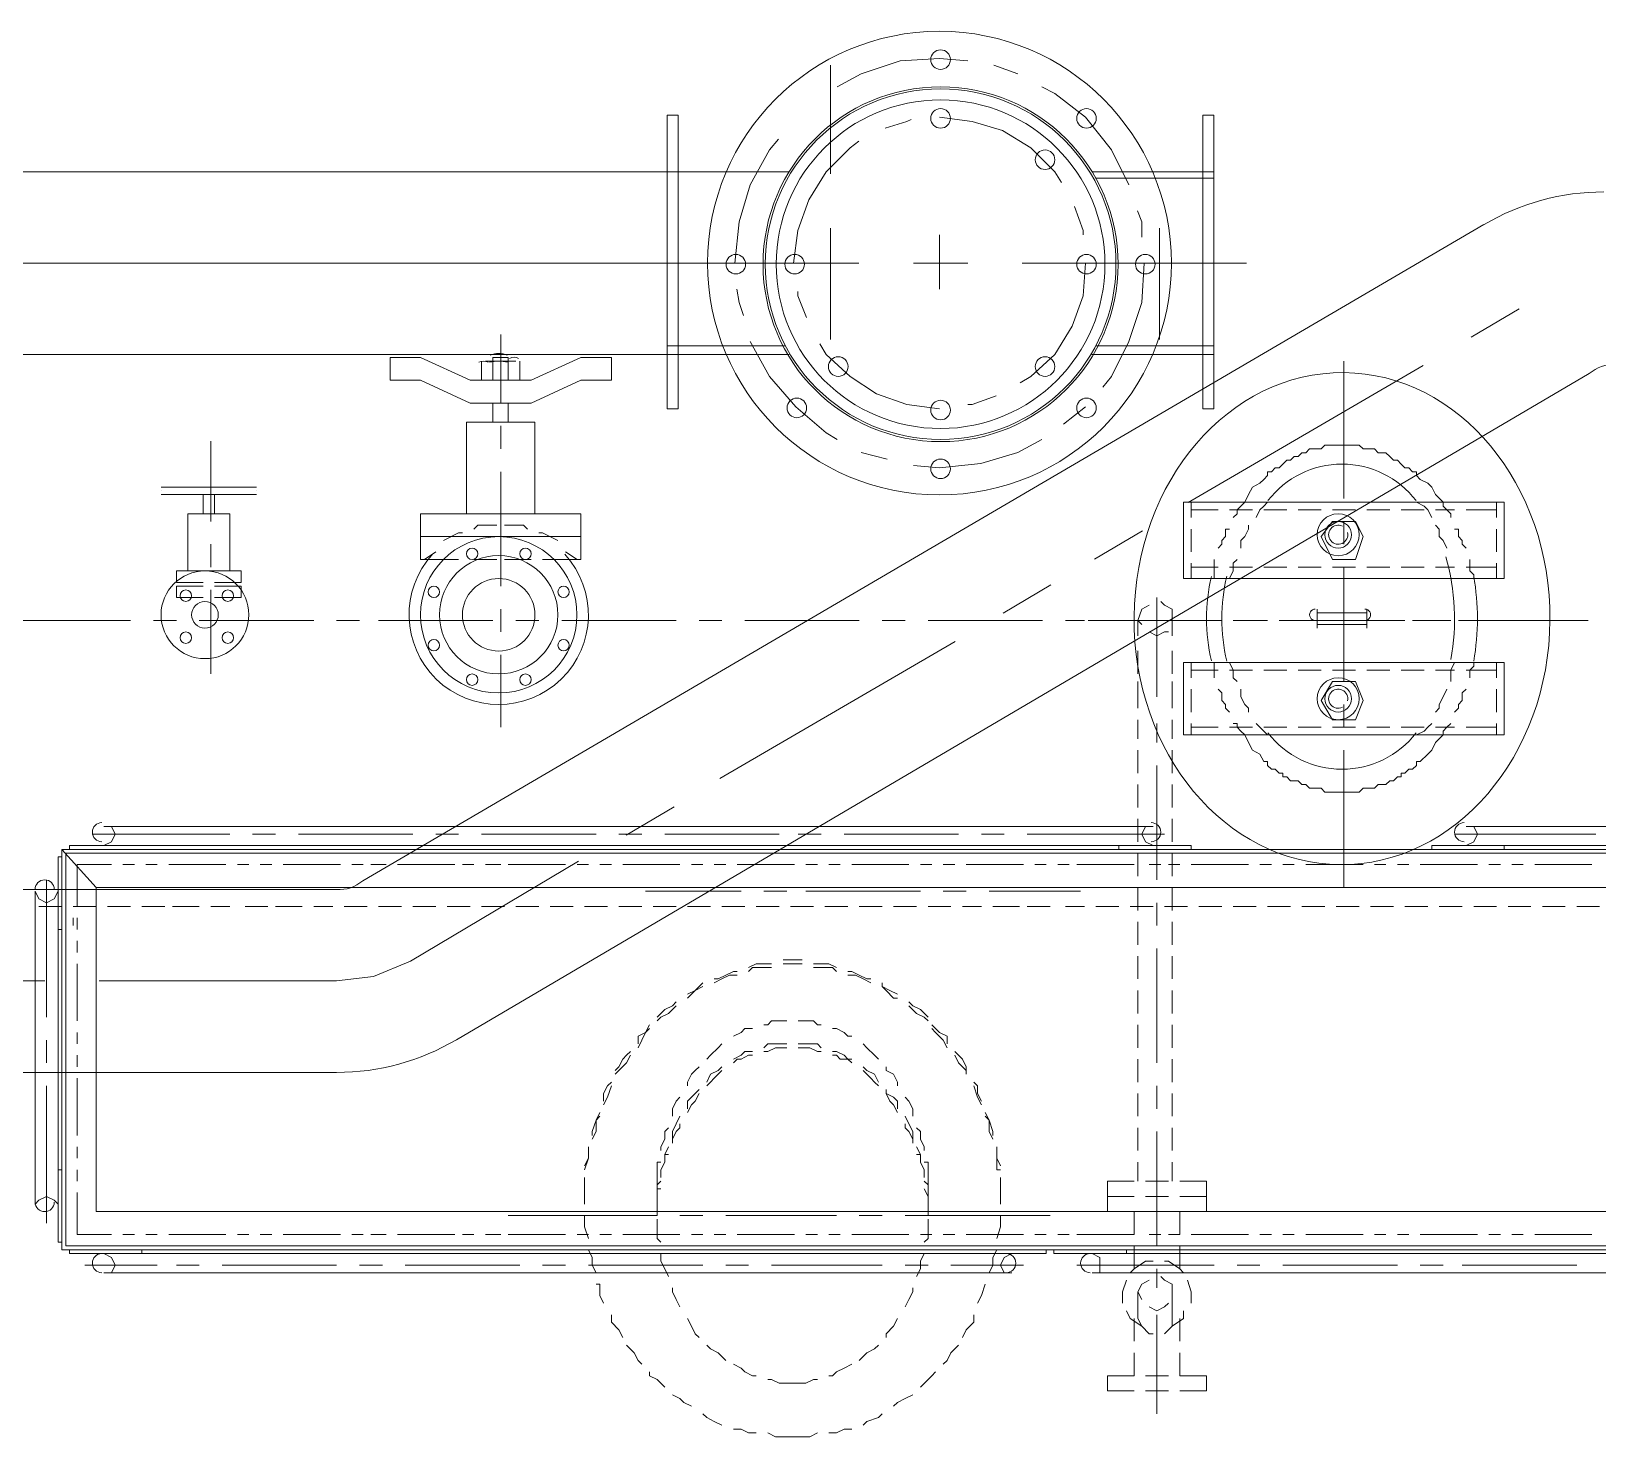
# Model space of a CAD drawing. Header units: metres. Extents: x 45752 to 165956, y -20087 to -17423.
# Drawn here: x 165871.543 to 165873.706, y -17685.983 to -17684.042 of the extents above; entities that cross this region are included whole.
import ezdxf

# ---------------------------------------------------------------- set-up
doc = ezdxf.new("R2010")
doc.units = ezdxf.units.M
doc.header["$MEASUREMENT"] = 0
doc.linetypes.add('CENTER2', pattern=[28.575, 19.05, -3.175, 3.175, -3.175])
for name, color, linetype in [('PDF_Geometry', 7, 'CONTINUOUS'), ('PDF_PDF_Geometry', 7, 'CONTINUOUS'), ('road', 1, 'CONTINUOUS')]:
    doc.layers.add(name, color=color, linetype=linetype)

# ---------------------------------------------------------------- blocks, each defined once
blk = doc.blocks.new('er3434')
at = {"layer": 'PDF_Geometry', "color": 8, "lineweight": 18}
blk.add_lwpolyline([(35.9241, 4.0331), (37.4722, 4.9396, -0.13362), (37.4722, 4.9396)], format="xyb", dxfattribs=at)
at = {"layer": 'PDF_Geometry', "color": 8, "linetype": 'CENTER2', "lineweight": 18, "ltscale": 300}
blk.add_lwpolyline([(32.5367, 4.8864), (36.3445, 4.8864)], dxfattribs=at)
at = {"layer": 'PDF_Geometry', "color": 8, "lineweight": 18}
for points in [[(36.0534, 3.8136), (37.6176, 4.7339)], [(36.4172, 4.1745), (36.742, 4.3639)], [(36.2879, 4.0963), (36.3541, 4.1354)], [(35.5602, 3.8948), (35.888, 3.8948), (35.9391, 3.9008), (35.9902, 3.9219), (36.2218, 4.0602)], [(35.4099, 3.8948), (35.485, 3.8948)]]:
    blk.add_lwpolyline(points, dxfattribs=at)
for centre, radius, start, end in [((37.6367, 4.6623), 0.3224, 89.8367, 120.6735), ((37.65, 4.6968), 0.0492, 85.7034, 131.1665), ((35.8917, 4.0702), 0.0492, 265.7034, 311.1665), ((35.8889, 4.0909), 0.3224, 269.8367, 300.6735)]:
    blk.add_arc(centre, radius, start, end, dxfattribs=at)
at = {"layer": 'PDF_PDF_Geometry', "color": 8, "lineweight": 20}
for points in [[(36.579, 5.1299), (36.6121, 5.148), (36.6663, 5.166), (36.7204, 5.169), (36.7595, 5.166)], [(36.57, 5.16), (36.57, 5.0097)], [(36.7956, 5.16), (36.8286, 5.148)], [(36.8617, 5.1299), (36.8797, 5.1209), (36.9218, 5.0878), (36.9579, 5.0427), (36.982, 4.9946)], [(36.6452, 5.0728), (36.6753, 5.0818), (36.6813, 5.0848)], [(36.7204, 5.0878), (36.7655, 5.0818), (36.8076, 5.0698), (36.8467, 5.0457), (36.8797, 5.0127), (36.8888, 4.9976)], [(36.4377, 4.8864), (36.4437, 4.9435), (36.4588, 4.9946), (36.4858, 5.0427), (36.4979, 5.0578)], [(36.5189, 4.8864), (36.5249, 4.9315), (36.54, 4.9736), (36.564, 5.0127), (36.5971, 5.0457), (36.6091, 5.0548)], [(31.2993, 5.0127), (36.3445, 5.0127), (36.5129, 5.0127)], [(36.9309, 5.0127), (37.0993, 5.0127)], [(36.9369, 5.0036), (37.0993, 5.0036)], [(36.9068, 4.9645), (36.9188, 4.9315), (36.9188, 4.9255)], [(36.994, 4.9585), (37, 4.9435), (37, 4.9224)], [(36.57, 4.9345), (36.57, 4.7811)], [(37.0241, 4.9345), (37.0241, 4.7811)], [(36.7204, 4.8503), (36.7204, 4.9255)], [(36.6091, 4.8864), (36.2994, 4.8864)], [(36.7595, 4.8864), (36.6843, 4.8864)], [(36.9218, 4.8864), (36.9188, 4.8413), (36.9038, 4.7992), (36.8797, 4.7601), (36.8467, 4.73), (36.8316, 4.721)], [(37.1444, 4.8864), (36.8346, 4.8864)], [(36.9218, 4.8864), (36.9218, 4.8864)], [(37.003, 4.8864), (37, 4.8322), (36.982, 4.7781), (36.9579, 4.73), (36.9459, 4.715)], [(36.4497, 4.8142), (36.4437, 4.8322), (36.4407, 4.8503)], [(36.5369, 4.8112), (36.5249, 4.8413), (36.5249, 4.8473)], [(37.4546, 4.7843), (37.5207, 4.8234)], [(36.1145, 4.7878), (36.1145, 4.693)], [(31.2993, 4.7601), (36.3445, 4.7601), (36.5129, 4.7601)], [(36.3445, 4.7721), (36.5069, 4.7721)], [(36.579, 4.6428), (36.564, 4.6518), (36.5219, 4.6879), (36.4858, 4.73), (36.4588, 4.7781)], [(36.7204, 4.6849), (36.6753, 4.6909), (36.6332, 4.7059), (36.5971, 4.73), (36.564, 4.7601), (36.555, 4.7751)], [(36.9309, 4.7601), (37.0993, 4.7601)], [(36.9369, 4.7721), (37.0993, 4.7721)], [(36.0881, 4.7246), (36.0881, 4.751)], [(36.0934, 4.751), (36.1356, 4.751)], [(36.125, 4.7246), (36.125, 4.751), (36.125, 4.7562), (36.1039, 4.7562), (36.1039, 4.751), (36.1039, 4.7246)], [(36.1408, 4.7246), (36.1408, 4.751)], [(37.0637, 4.5558), (37.3884, 4.7452)], [(37.2788, 4.5613), (37.2788, 4.751)], [(36.7986, 4.7029), (36.7655, 4.6909), (36.7595, 4.6909)], [(36.1039, 4.6667), (36.1039, 4.693)], [(36.125, 4.6667), (36.125, 4.693)], [(36.9218, 4.6879), (36.8918, 4.6638)], [(36.0671, 4.5402), (36.0671, 4.6667), (36.1619, 4.6667), (36.1619, 4.5402)], [(36.1145, 4.6614), (36.1145, 4.6298)], [(35.7141, 4.5297), (35.7141, 4.6403)], [(36.8617, 4.6428), (36.8286, 4.6248), (36.7775, 4.6097), (36.7204, 4.6037), (36.6843, 4.6067)], [(37.4263, 4.535), (37.4263, 4.5402), (37.4211, 4.5455), (37.4158, 4.5508), (37.4158, 4.556), (37.4053, 4.5666), (37.4, 4.5771), (37.3947, 4.5824), (37.3842, 4.5876), (37.3789, 4.5929), (37.3789, 4.5982), (37.3737, 4.5982), (37.3684, 4.6034), (37.3631, 4.6034), (37.3579, 4.6087), (37.3526, 4.614), (37.3473, 4.614), (37.342, 4.6193), (37.3368, 4.6245), (37.3315, 4.6245), (37.3262, 4.6245), (37.321, 4.6298), (37.3157, 4.6298), (37.3104, 4.6298), (37.3052, 4.6298), (37.2999, 4.6351), (37.2946, 4.6351), (37.2894, 4.6351), (37.2841, 4.6351), (37.2788, 4.6351), (37.2736, 4.6351), (37.2683, 4.6351), (37.263, 4.6351), (37.2578, 4.6351), (37.2525, 4.6351), (37.2472, 4.6298), (37.2419, 4.6298), (37.2367, 4.6298), (37.2314, 4.6298), (37.2261, 4.6245), (37.2209, 4.6245), (37.2156, 4.6193), (37.2103, 4.6193), (37.2051, 4.614), (37.1998, 4.614), (37.1945, 4.6087), (37.1893, 4.6034), (37.184, 4.6034), (37.1787, 4.5982), (37.1735, 4.5982), (37.1735, 4.5929), (37.1682, 4.5876), (37.1629, 4.5824), (37.1524, 4.5771), (37.1471, 4.5666), (37.1418, 4.556), (37.1366, 4.5508), (37.1313, 4.5455), (37.1313, 4.5402), (37.126, 4.535)], [(36.6482, 4.6157), (36.6121, 4.6248)], [(36.1145, 4.5982), (36.1145, 4.4401)], [(35.6456, 4.5771), (35.7773, 4.5771)], [(35.6456, 4.5718), (35.6456, 4.5718)], [(35.6456, 4.5666), (35.7773, 4.5666)], [(35.7035, 4.5402), (35.7035, 4.5666)], [(35.7193, 4.5402), (35.7193, 4.5666)], [(35.7773, 4.5718), (35.7773, 4.5718)], [(37.0681, 4.535), (37.0681, 4.556)], [(37.0681, 4.5455), (37.105, 4.5455)], [(37.1208, 4.5455), (37.1524, 4.5455)], [(37.1735, 4.556), (37.1682, 4.5508), (37.1629, 4.5455), (37.1576, 4.535)], [(37.1682, 4.5455), (37.1998, 4.5455)], [(37.2156, 4.5455), (37.2472, 4.5455)], [(37.263, 4.5455), (37.2946, 4.5455)], [(37.3104, 4.5455), (37.342, 4.5455)], [(37.3579, 4.5455), (37.3895, 4.5455)], [(37.4, 4.535), (37.3947, 4.5455), (37.3895, 4.5508), (37.3789, 4.556)], [(37.4053, 4.5455), (37.4316, 4.5455)], [(37.4474, 4.5455), (37.4896, 4.5455)], [(37.4896, 4.535), (37.4896, 4.556)], [(35.7404, 4.4612), (35.7404, 4.5402), (35.6825, 4.5402), (35.6825, 4.4612)], [(36.0565, 4.477), (36.0407, 4.477), (36.0038, 4.477), (36.0038, 4.5402), (36.2251, 4.5402), (36.2251, 4.477), (36.1882, 4.477), (36.1724, 4.477)], [(36.1092, 4.5244), (36.0829, 4.5244), (36.0776, 4.5191)], [(36.1514, 4.5191), (36.1461, 4.5244), (36.1198, 4.5244)], [(37.1366, 4.4928), (37.1366, 4.5033), (37.1418, 4.5086), (37.1471, 4.5191), (37.1471, 4.5244)], [(37.2788, 4.4981), (37.2788, 4.5297)], [(37.4211, 4.4928), (37.4158, 4.5033), (37.4105, 4.5086), (37.4105, 4.5191), (37.4053, 4.5244)], [(36.2251, 4.5086), (36.0038, 4.5086), (36.2251, 4.5086)], [(36.0618, 4.5139), (36.0565, 4.5139), (36.0355, 4.5033)], [(36.1935, 4.5033), (36.1724, 4.5139), (36.1672, 4.5139)], [(36.9344, 4.4776), (37.0005, 4.5167)], [(37.0681, 4.4875), (37.0681, 4.5191)], [(37.105, 4.4928), (37.1102, 4.4981), (37.1102, 4.5033), (37.1155, 4.5086), (37.1155, 4.5191), (37.1208, 4.5191)], [(37.4474, 4.4928), (37.4421, 4.4981), (37.4421, 4.5033), (37.4369, 4.5086), (37.4369, 4.5191), (37.4316, 4.5191)], [(37.4896, 4.4875), (37.4896, 4.5191)], [(35.7141, 4.4665), (35.7141, 4.4981)], [(36.0249, 4.4875), (36.0091, 4.477)], [(36.0776, 4.477), (36.1092, 4.477)], [(36.1198, 4.477), (36.1566, 4.477)], [(36.2199, 4.477), (36.204, 4.4875)], [(37.0997, 4.4507), (37.0997, 4.4559), (37.0997, 4.4612), (37.0997, 4.4665), (37.0997, 4.4717), (37.0997, 4.477)], [(37.1208, 4.4507), (37.126, 4.4612), (37.126, 4.4717), (37.1313, 4.477)], [(37.458, 4.4507), (37.458, 4.4559), (37.4527, 4.4612), (37.4527, 4.4665), (37.4527, 4.4717), (37.4527, 4.477)], [(35.7035, 4.4454), (35.6772, 4.4454), (35.6667, 4.4454), (35.6667, 4.4612), (35.7562, 4.4612), (35.7562, 4.4454), (35.7457, 4.4454), (35.7193, 4.4454)], [(37.0681, 4.4507), (37.0681, 4.4717)], [(37.0681, 4.4665), (37.105, 4.4665)], [(37.1208, 4.4665), (37.1524, 4.4665)], [(37.1682, 4.4665), (37.1998, 4.4665)], [(37.2156, 4.4665), (37.2472, 4.4665)], [(37.263, 4.4665), (37.2946, 4.4665)], [(37.2788, 4.3084), (37.2788, 4.4665)], [(37.3104, 4.4665), (37.342, 4.4665)], [(37.3579, 4.4665), (37.3895, 4.4665)], [(37.4053, 4.4665), (37.4316, 4.4665)], [(37.4474, 4.4665), (37.4896, 4.4665)], [(37.4896, 4.4507), (37.4896, 4.4717)], [(35.7035, 4.4243), (35.6667, 4.4243), (35.6667, 4.4349), (35.6667, 4.4401), (35.6719, 4.4401), (35.7035, 4.4401)], [(35.7141, 4.3189), (35.7141, 4.4349)], [(35.7193, 4.4401), (35.751, 4.4401), (35.7562, 4.4401), (35.7562, 4.4349), (35.7562, 4.4243), (35.7193, 4.4243)], [(36.8081, 4.403), (36.8743, 4.4421)], [(37.0101, 4.4138), (36.9996, 4.4085), (36.9943, 4.3927), (36.9996, 4.3874)], [(37.0207, 4.4243), (37.0207, 4.2873)], [(37.0259, 4.419), (37.0312, 4.4138), (37.0417, 4.4085), (37.0417, 4.3927), (37.0417, 4.3716)], [(35.4454, 4.3927), (35.6034, 4.3927)], [(35.635, 4.3927), (35.6667, 4.3927)], [(35.6983, 4.3927), (35.8563, 4.3927)], [(35.8879, 4.3927), (35.9195, 4.3927)], [(35.9459, 4.3927), (36.1039, 4.3927)], [(36.1145, 4.4085), (36.1145, 4.3769)], [(36.1356, 4.3927), (36.1672, 4.3927)], [(36.1988, 4.3927), (36.3568, 4.3927)], [(36.3884, 4.3927), (36.4201, 4.3927)], [(36.4517, 4.3927), (36.6097, 4.3927)], [(36.6413, 4.3927), (36.6729, 4.3927)], [(36.7046, 4.3927), (36.8626, 4.3927)], [(36.8942, 4.3927), (36.9206, 4.3927)], [(37.0944, 4.3927), (36.9258, 4.3927)], [(36.9574, 4.3927), (37.1102, 4.3927)], [(36.9943, 4.3927), (36.9943, 4.3716)], [(37.0417, 4.3927), (37.0417, 4.3927)], [(37.1576, 4.3927), (37.126, 4.3927)], [(37.1418, 4.3927), (37.1735, 4.3927)], [(37.3473, 4.3927), (37.1893, 4.3927)], [(37.2051, 4.3927), (37.3631, 4.3927)], [(37.2419, 4.3822), (37.2419, 4.4085)], [(37.3104, 4.4032), (37.2419, 4.4032)], [(37.3104, 4.3822), (37.3104, 4.4085)], [(37.4105, 4.3927), (37.3737, 4.3927)], [(37.3947, 4.3927), (37.4263, 4.3927)], [(37.6055, 4.3927), (37.4369, 4.3927)], [(37.458, 4.3927), (37.616, 4.3927)], [(37.0101, 4.3769), (37.0207, 4.3716), (37.0312, 4.3769), (37.0365, 4.3769)], [(37.3104, 4.3874), (37.2419, 4.3874)], [(36.9943, 4.3506), (36.9943, 4.3189)], [(37.0417, 4.3506), (37.0417, 4.3189)], [(36.1145, 4.3453), (36.1145, 4.2452)], [(37.0681, 4.3348), (37.0681, 4.3137)], [(37.0997, 4.3137), (37.0997, 4.3189), (37.0997, 4.3242), (37.0997, 4.3295), (37.0997, 4.3348)], [(37.1313, 4.3084), (37.126, 4.3137), (37.126, 4.3242), (37.1208, 4.3348)], [(37.4316, 4.3348), (37.4263, 4.3242), (37.4263, 4.3137), (37.4263, 4.3084)], [(37.4527, 4.3137), (37.4527, 4.3189), (37.4527, 4.3242), (37.458, 4.3295), (37.458, 4.3348)], [(37.4896, 4.3348), (37.4896, 4.3137)], [(36.9943, 4.3084), (36.9943, 4.2715)], [(37.0417, 4.3084), (37.0417, 4.2715)], [(37.0681, 4.3242), (37.105, 4.3242)], [(37.1208, 4.3242), (37.1524, 4.3242)], [(37.1682, 4.3242), (37.1998, 4.3242)], [(37.2156, 4.3242), (37.2472, 4.3242)], [(37.263, 4.3242), (37.2946, 4.3242)], [(37.3104, 4.3242), (37.342, 4.3242)], [(37.3579, 4.3242), (37.3895, 4.3242)], [(37.4053, 4.3242), (37.4316, 4.3242)], [(37.4474, 4.3242), (37.4896, 4.3242)], [(37.0681, 4.2979), (37.0681, 4.2663)], [(37.105, 4.2979), (37.1102, 4.2926), (37.1102, 4.2821), (37.1155, 4.2768), (37.1155, 4.2715), (37.1208, 4.2663)], [(37.1366, 4.2979), (37.1366, 4.2873), (37.1418, 4.2768), (37.1471, 4.2715), (37.1471, 4.2663)], [(37.4211, 4.2979), (37.4158, 4.2873), (37.4105, 4.2768), (37.4105, 4.2715), (37.4053, 4.2663)], [(37.4474, 4.2979), (37.4421, 4.2926), (37.4421, 4.2821), (37.4369, 4.2768), (37.4369, 4.2715), (37.4316, 4.2663)], [(37.4896, 4.2979), (37.4896, 4.2663)], [(37.2788, 4.2452), (37.2788, 4.2768)], [(36.9943, 4.2557), (36.9943, 4.2294)], [(37.0207, 4.2505), (37.0207, 4.2241)], [(37.0417, 4.2557), (37.0417, 4.2294)], [(37.0681, 4.2505), (37.0681, 4.2346)], [(37.0681, 4.2452), (37.105, 4.2452)], [(37.1208, 4.2452), (37.1524, 4.2452)], [(37.4263, 4.2505), (37.4211, 4.2452), (37.4158, 4.2399), (37.4158, 4.2346), (37.4053, 4.2241), (37.4, 4.2136), (37.3947, 4.2083), (37.3842, 4.1978), (37.3789, 4.1978), (37.3789, 4.1925), (37.3737, 4.1872), (37.3684, 4.1872), (37.3631, 4.182), (37.3579, 4.182), (37.3579, 4.1767), (37.3526, 4.1767), (37.3473, 4.1714), (37.342, 4.1714), (37.3368, 4.1662), (37.3315, 4.1662), (37.3262, 4.1662), (37.321, 4.1609), (37.3157, 4.1609), (37.3104, 4.1609), (37.3052, 4.1609), (37.2999, 4.1556), (37.2946, 4.1556), (37.2894, 4.1556), (37.2841, 4.1556), (37.2788, 4.1556), (37.2736, 4.1556), (37.2683, 4.1556), (37.263, 4.1556), (37.2578, 4.1556), (37.2525, 4.1556), (37.2472, 4.1609), (37.2419, 4.1609), (37.2367, 4.1609), (37.2314, 4.1609), (37.2261, 4.1662), (37.2209, 4.1662), (37.2156, 4.1714), (37.2103, 4.1714), (37.2051, 4.1714), (37.1998, 4.1767), (37.1945, 4.1767), (37.1945, 4.182), (37.1893, 4.182), (37.184, 4.1872), (37.1787, 4.1872), (37.1735, 4.1925), (37.1735, 4.1978), (37.1682, 4.1978), (37.1629, 4.2083), (37.1524, 4.2136), (37.1471, 4.2241), (37.1418, 4.2346), (37.1366, 4.2399), (37.1313, 4.2452), (37.1313, 4.2505), (37.126, 4.2505)], [(37.1735, 4.2346), (37.1682, 4.2399), (37.1629, 4.2452), (37.1576, 4.2505)], [(37.1682, 4.2452), (37.1998, 4.2452)], [(37.2156, 4.2452), (37.2472, 4.2452)], [(37.263, 4.2452), (37.2946, 4.2452)], [(37.3104, 4.2452), (37.342, 4.2452)], [(37.3579, 4.2452), (37.3895, 4.2452)], [(37.4, 4.2505), (37.3947, 4.2452), (37.3895, 4.2399), (37.3789, 4.2346)], [(37.4053, 4.2452), (37.4316, 4.2452)], [(37.4474, 4.2452), (37.4896, 4.2452)], [(37.4896, 4.2505), (37.4896, 4.2346)], [(36.9943, 4.2136), (36.9943, 4.182)], [(37.0417, 4.2136), (37.0417, 4.182)], [(37.2788, 4.0239), (37.2788, 4.2136)], [(37.0207, 4.1925), (37.0207, 4.0344)], [(36.9943, 4.1662), (36.9943, 4.1345)], [(37.0417, 4.1662), (37.0417, 4.1345)], [(36.9943, 4.1187), (36.9943, 4.0871)], [(37.0417, 4.1187), (37.0417, 4.0871)], [(35.7404, 4.0977), (35.5508, 4.0977)], [(35.5666, 4.0819), (35.5771, 4.0871), (35.5824, 4.0977), (35.5771, 4.1082), (35.5666, 4.1082), (37.0154, 4.1082), (37.0049, 4.1082), (36.9996, 4.0977), (37.0049, 4.0871), (37.0154, 4.0819)], [(35.8036, 4.0977), (35.772, 4.0977)], [(35.9933, 4.0977), (35.8353, 4.0977)], [(36.0565, 4.0977), (36.0249, 4.0977)], [(36.2462, 4.0977), (36.0881, 4.0977)], [(36.3094, 4.0977), (36.2778, 4.0977)], [(36.4991, 4.0977), (36.341, 4.0977)], [(36.557, 4.0977), (36.5254, 4.0977)], [(36.7467, 4.0977), (36.5887, 4.0977)], [(36.8099, 4.0977), (36.7783, 4.0977)], [(37.0312, 4.0977), (36.8415, 4.0977)], [(37.4316, 4.0977), (37.6265, 4.0977)], [(37.4474, 4.0819), (37.458, 4.0871), (37.4632, 4.0977), (37.458, 4.1082), (37.4474, 4.1082), (38.6539, 4.1082), (38.6434, 4.1082), (38.6381, 4.0977), (38.6434, 4.0871), (38.6539, 4.0819)], [(35.5086, 4.0661), (35.5033, 4.0661), (35.5033, 3.5339), (35.5086, 3.5339)], [(35.556, 4.0239), (35.5086, 4.0766)], [(35.5191, 4.0766), (35.5191, 4.0819), (37.0681, 4.0819), (37.0681, 4.0766)], [(36.968, 4.0766), (36.968, 4.0819)], [(36.9943, 4.0713), (36.9943, 4.0397)], [(37.0417, 4.0713), (37.0417, 4.0397)], [(38.7013, 4.0766), (38.7013, 4.0819), (37.4, 4.0819), (37.4, 4.0766)], [(37.5001, 4.0766), (37.5001, 4.0819)], [(35.5297, 3.9976), (35.5297, 4.0555), (35.5771, 4.0555)], [(35.5929, 4.0555), (35.6087, 4.0555)], [(35.6245, 4.0555), (35.6403, 4.0555)], [(35.6561, 4.0555), (35.7352, 4.0555)], [(35.751, 4.0555), (35.7668, 4.0555)], [(35.7826, 4.0555), (35.7984, 4.0555)], [(35.8142, 4.0555), (35.8932, 4.0555)], [(35.909, 4.0555), (35.9248, 4.0555)], [(35.9354, 4.0555), (35.9564, 4.0555)], [(35.9722, 4.0555), (36.0513, 4.0555)], [(36.0618, 4.0555), (36.0776, 4.0555)], [(36.0934, 4.0555), (36.1145, 4.0555)], [(36.125, 4.0555), (36.204, 4.0555)], [(36.2199, 4.0555), (36.2357, 4.0555)], [(36.2515, 4.0555), (36.2673, 4.0555)], [(36.2831, 4.0555), (36.3621, 4.0555)], [(36.3779, 4.0555), (36.3937, 4.0555)], [(36.4095, 4.0555), (36.4253, 4.0555)], [(36.4411, 4.0555), (36.5202, 4.0555)], [(36.536, 4.0555), (36.5518, 4.0555)], [(36.5676, 4.0555), (36.5834, 4.0555)], [(36.5992, 4.0555), (36.6782, 4.0555)], [(36.694, 4.0555), (36.7098, 4.0555)], [(36.7256, 4.0555), (36.7414, 4.0555)], [(36.7572, 4.0555), (36.8363, 4.0555)], [(36.8521, 4.0555), (36.8679, 4.0555)], [(36.8837, 4.0555), (36.8995, 4.0555)], [(36.91, 4.0555), (36.9891, 4.0555)], [(37.0101, 4.0555), (37.0259, 4.0555)], [(37.0365, 4.0555), (37.0523, 4.0555)], [(37.0681, 4.0555), (37.1471, 4.0555)], [(37.1629, 4.0555), (37.1787, 4.0555)], [(37.1945, 4.0555), (37.2103, 4.0555)], [(37.2261, 4.0555), (37.3052, 4.0555)], [(37.321, 4.0555), (37.3368, 4.0555)], [(37.3526, 4.0555), (37.3684, 4.0555)], [(37.3842, 4.0555), (37.4632, 4.0555)], [(37.479, 4.0555), (37.4948, 4.0555)], [(37.5106, 4.0555), (37.5264, 4.0555)], [(37.5423, 4.0555), (37.6213, 4.0555)], [(35.4875, 4.0344), (35.4875, 3.8448)], [(36.9943, 4.0239), (36.9943, 3.9923)], [(37.0417, 4.0239), (37.0417, 3.9923)], [(35.888, 4.0211), (31.5589, 4.0211)], [(35.5033, 3.5866), (35.4981, 3.5919), (35.4875, 3.5972), (35.477, 3.5919), (35.4717, 3.5866), (35.4717, 4.0186), (35.477, 4.0081), (35.4875, 4.0028), (35.4981, 4.0081), (35.5033, 4.0186)], [(36.3147, 4.0186), (36.4464, 4.0186)], [(36.478, 4.0186), (36.5096, 4.0186)], [(36.536, 4.0186), (36.694, 4.0186)], [(36.7256, 4.0186), (36.7572, 4.0186)], [(36.7889, 4.0186), (36.9153, 4.0186)], [(37.0207, 4.0028), (37.0207, 3.9712)], [(35.477, 3.9976), (35.5086, 3.9976)], [(35.5244, 3.9976), (35.556, 3.9976)], [(35.5244, 3.9818), (35.5244, 3.9712)], [(35.5297, 3.9818), (35.5297, 3.966)], [(35.5718, 3.9976), (35.6034, 3.9976)], [(35.6192, 3.9976), (35.6509, 3.9976)], [(35.6614, 3.9976), (35.6983, 3.9976)], [(35.7141, 3.9976), (35.7404, 3.9976)], [(35.7615, 3.9976), (35.7931, 3.9976)], [(35.8036, 3.9976), (35.8405, 3.9976)], [(35.8563, 3.9976), (35.8827, 3.9976)], [(35.8985, 3.9976), (35.9301, 3.9976)], [(35.9459, 3.9976), (35.9775, 3.9976)], [(35.9933, 3.9976), (36.0249, 3.9976)], [(36.0407, 3.9976), (36.0723, 3.9976)], [(36.0881, 3.9976), (36.1198, 3.9976)], [(36.1356, 3.9976), (36.1672, 3.9976)], [(36.183, 3.9976), (36.2146, 3.9976)], [(36.2304, 3.9976), (36.262, 3.9976)], [(36.2778, 3.9976), (36.3094, 3.9976)], [(36.3252, 3.9976), (36.3568, 3.9976)], [(36.3726, 3.9976), (36.4043, 3.9976)], [(36.4201, 3.9976), (36.4517, 3.9976)], [(36.4675, 3.9976), (36.4991, 3.9976)], [(36.5149, 3.9976), (36.5465, 3.9976)], [(36.5623, 3.9976), (36.5939, 3.9976)], [(36.6097, 3.9976), (36.6413, 3.9976)], [(36.6571, 3.9976), (36.6888, 3.9976)], [(36.7046, 3.9976), (36.7362, 3.9976)], [(36.752, 3.9976), (36.7783, 3.9976)], [(36.7941, 3.9976), (36.831, 3.9976)], [(36.8415, 3.9976), (36.8731, 3.9976)], [(36.8942, 3.9976), (36.9206, 3.9976)], [(36.9364, 3.9976), (36.968, 3.9976)], [(36.9838, 3.9976), (37.0154, 3.9976)], [(37.0312, 3.9976), (37.0628, 3.9976)], [(37.0786, 3.9976), (37.1102, 3.9976)], [(37.126, 3.9976), (37.1576, 3.9976)], [(37.1735, 3.9976), (37.2051, 3.9976)], [(37.2209, 3.9976), (37.2525, 3.9976)], [(37.2683, 3.9976), (37.2999, 3.9976)], [(37.3157, 3.9976), (37.3473, 3.9976)], [(37.3631, 3.9976), (37.3947, 3.9976)], [(37.4105, 3.9976), (37.4421, 3.9976)], [(37.458, 3.9976), (37.4896, 3.9976)], [(37.5054, 3.9976), (37.537, 3.9976)], [(37.5528, 3.9976), (37.5844, 3.9976)], [(37.6002, 3.9976), (37.6318, 3.9976)], [(35.5086, 3.966), (35.5033, 3.966)], [(36.9943, 3.9765), (36.9943, 3.9449)], [(37.0417, 3.9765), (37.0417, 3.9449)], [(35.5297, 3.9501), (35.5297, 3.9343)], [(37.0207, 3.9396), (37.0207, 3.7816)], [(35.5297, 3.9185), (35.5297, 3.8395)], [(36.4885, 3.9185), (36.4833, 3.9185), (36.4675, 3.9185), (36.4569, 3.9133)], [(36.5307, 3.9238), (36.5149, 3.9238), (36.5044, 3.9238)], [(36.5307, 3.9185), (36.5202, 3.9185), (36.5096, 3.9185), (36.5044, 3.9185)], [(36.5781, 3.9133), (36.5676, 3.9185), (36.5518, 3.9185), (36.5465, 3.9185)], [(36.9943, 3.9291), (36.9943, 3.8975)], [(37.0417, 3.9291), (37.0417, 3.8975)], [(36.4411, 3.908), (36.4359, 3.908), (36.4253, 3.9027), (36.4148, 3.8975), (36.4095, 3.8975)], [(36.4411, 3.9027), (36.4306, 3.9027), (36.4201, 3.8975), (36.4095, 3.8922)], [(36.4885, 3.9133), (36.478, 3.9133), (36.4622, 3.9133), (36.4569, 3.908)], [(36.5781, 3.908), (36.5728, 3.9133), (36.557, 3.9133), (36.5465, 3.9133)], [(36.6255, 3.8975), (36.6203, 3.8975), (36.6097, 3.9027), (36.5992, 3.908), (36.5939, 3.908)], [(36.6255, 3.8922), (36.615, 3.8975), (36.6045, 3.9027), (36.5939, 3.9027)], [(36.3937, 3.8922), (36.3884, 3.8869), (36.3832, 3.8817), (36.3726, 3.8764)], [(36.3937, 3.8869), (36.3832, 3.8817), (36.3726, 3.8711)], [(36.6624, 3.8764), (36.6519, 3.8817), (36.6413, 3.8869), (36.6413, 3.8922)], [(36.6624, 3.8711), (36.6571, 3.8711), (36.6466, 3.8817), (36.6413, 3.8869)], [(36.9943, 3.8817), (36.9943, 3.85)], [(37.0417, 3.8817), (37.0417, 3.85)], [(36.3568, 3.8659), (36.3516, 3.8606), (36.341, 3.8553), (36.3305, 3.8448)], [(36.3568, 3.8606), (36.3463, 3.85), (36.3358, 3.8448), (36.3305, 3.8395)], [(36.7046, 3.8448), (36.694, 3.8553), (36.6835, 3.8606), (36.6782, 3.8659)], [(36.7046, 3.8395), (36.6993, 3.8448), (36.6888, 3.85), (36.6782, 3.8606)], [(36.32, 3.8342), (36.3147, 3.8237), (36.3042, 3.8184), (36.3042, 3.8079)], [(36.32, 3.829), (36.3147, 3.8237), (36.3094, 3.8132), (36.3042, 3.8026)], [(36.4622, 3.829), (36.4517, 3.829), (36.4464, 3.8237), (36.4359, 3.8184)], [(36.5096, 3.8395), (36.4991, 3.8395), (36.4885, 3.8395), (36.4833, 3.8342), (36.478, 3.8342)], [(36.557, 3.8342), (36.5518, 3.8342), (36.5465, 3.8395), (36.536, 3.8395), (36.5254, 3.8395)], [(36.5992, 3.8184), (36.5939, 3.8184), (36.5887, 3.8237), (36.5781, 3.829), (36.5728, 3.829)], [(36.7309, 3.8079), (36.7309, 3.8184), (36.7204, 3.8237), (36.7098, 3.8342)], [(36.7309, 3.8026), (36.7256, 3.8132), (36.7151, 3.8237), (36.7098, 3.829)], [(36.9943, 3.8342), (36.9943, 3.8026)], [(37.0417, 3.8342), (37.0417, 3.8026)], [(35.4875, 3.8132), (35.4875, 3.7816)], [(35.5297, 3.8237), (35.5297, 3.8079)], [(36.4201, 3.8079), (36.4148, 3.8026), (36.4043, 3.7921), (36.399, 3.7868)], [(36.5096, 3.8079), (36.4991, 3.8079), (36.4885, 3.8079), (36.4833, 3.8079), (36.478, 3.8026)], [(36.557, 3.8026), (36.5518, 3.8079), (36.5465, 3.8079), (36.536, 3.8079), (36.5254, 3.8079)], [(36.6361, 3.7868), (36.6308, 3.7921), (36.6203, 3.8026), (36.615, 3.8079)], [(35.5297, 3.7921), (35.5297, 3.7763)], [(36.2936, 3.7974), (36.2883, 3.7921), (36.2831, 3.7868), (36.2778, 3.7763), (36.2725, 3.771)], [(36.2936, 3.7921), (36.2883, 3.7816), (36.2778, 3.771), (36.2725, 3.7658)], [(36.4622, 3.7974), (36.4517, 3.7974), (36.4464, 3.7921), (36.4359, 3.7868)], [(36.4622, 3.7921), (36.4569, 3.7921), (36.4464, 3.7868), (36.4411, 3.7868), (36.4359, 3.7816)], [(36.5096, 3.8026), (36.5044, 3.8026), (36.4938, 3.8026), (36.4833, 3.7974), (36.478, 3.7974)], [(36.557, 3.7974), (36.5518, 3.7974), (36.5412, 3.8026), (36.5307, 3.8026), (36.5254, 3.8026)], [(36.5992, 3.7868), (36.5939, 3.7868), (36.5887, 3.7921), (36.5781, 3.7974), (36.5728, 3.7974)], [(36.5992, 3.7816), (36.5939, 3.7868), (36.5834, 3.7868), (36.5781, 3.7921), (36.5728, 3.7921)], [(36.7572, 3.771), (36.7572, 3.7763), (36.752, 3.7868), (36.7467, 3.7921), (36.7414, 3.7974)], [(36.7572, 3.7658), (36.7572, 3.771), (36.7467, 3.7816), (36.7414, 3.7921)], [(36.9943, 3.7868), (36.9943, 3.7552)], [(37.0417, 3.7868), (37.0417, 3.7552)], [(35.888, 3.7685), (31.5589, 3.7685)], [(36.3884, 3.7763), (36.3832, 3.771), (36.3779, 3.7658), (36.3726, 3.7552), (36.3726, 3.7499)], [(36.4201, 3.7763), (36.4148, 3.771), (36.4043, 3.7658), (36.399, 3.7552)], [(36.4201, 3.771), (36.4148, 3.7658), (36.4095, 3.7605), (36.4043, 3.7552), (36.399, 3.7499)], [(36.6361, 3.7552), (36.6308, 3.7658), (36.6203, 3.771), (36.615, 3.7763)], [(36.6361, 3.7499), (36.6308, 3.7552), (36.6255, 3.7605), (36.6203, 3.7658), (36.615, 3.771)], [(36.6624, 3.7499), (36.6624, 3.7552), (36.6571, 3.7658), (36.6466, 3.771), (36.6466, 3.7763)], [(35.4875, 3.7499), (35.4875, 3.5603)], [(35.5297, 3.7605), (35.5297, 3.6815)], [(36.2673, 3.7552), (36.262, 3.7499), (36.2567, 3.7394), (36.2567, 3.7289)], [(36.2673, 3.7499), (36.262, 3.7341), (36.2567, 3.7236)], [(36.3884, 3.7447), (36.3832, 3.7394), (36.3779, 3.7341), (36.3726, 3.7289), (36.3726, 3.7183)], [(36.6624, 3.7183), (36.6624, 3.7289), (36.6571, 3.7341), (36.6466, 3.7394), (36.6466, 3.7447)], [(36.7783, 3.7289), (36.773, 3.7394), (36.773, 3.7499), (36.7678, 3.7552)], [(36.7783, 3.7236), (36.773, 3.7341), (36.7678, 3.7499)], [(37.0207, 3.7499), (37.0207, 3.7183)], [(36.3621, 3.7341), (36.3568, 3.7289), (36.3516, 3.7183), (36.3516, 3.7078)], [(36.3884, 3.7394), (36.3832, 3.7289), (36.3779, 3.7236), (36.3726, 3.7131)], [(36.6624, 3.7131), (36.6571, 3.7236), (36.6519, 3.7289), (36.6466, 3.7394)], [(36.6835, 3.7078), (36.6835, 3.7183), (36.6782, 3.7289), (36.6729, 3.7341)], [(36.9943, 3.7394), (36.9943, 3.7078)], [(37.0417, 3.7394), (37.0417, 3.7078)], [(36.2515, 3.7131), (36.2462, 3.7025), (36.2409, 3.6867), (36.2409, 3.6815)], [(36.2515, 3.7078), (36.2462, 3.7025), (36.2462, 3.6867), (36.2409, 3.6762)], [(36.3621, 3.7078), (36.3568, 3.6973), (36.3516, 3.6867), (36.3516, 3.6762)], [(36.6835, 3.6762), (36.6835, 3.6867), (36.6782, 3.6973), (36.6729, 3.7078)], [(36.7941, 3.6815), (36.7941, 3.6867), (36.7889, 3.7025), (36.7836, 3.7131)], [(36.7941, 3.6762), (36.7889, 3.6867), (36.7889, 3.7025), (36.7836, 3.7078)], [(36.3463, 3.692), (36.341, 3.6867), (36.341, 3.6762), (36.3358, 3.6657), (36.3358, 3.6604)], [(36.3621, 3.6973), (36.3621, 3.692), (36.3568, 3.6867), (36.3516, 3.6762), (36.3516, 3.6709)], [(36.6835, 3.6709), (36.6835, 3.6762), (36.6782, 3.6867), (36.6729, 3.692), (36.6729, 3.6973)], [(36.6993, 3.6604), (36.6993, 3.6657), (36.694, 3.6762), (36.694, 3.6867), (36.6888, 3.692)], [(36.9943, 3.692), (36.9943, 3.6604)], [(37.0207, 3.6867), (37.0207, 3.5287)], [(37.0417, 3.692), (37.0417, 3.6604)], [(35.5297, 3.6657), (35.5297, 3.6498)], [(36.2304, 3.6393), (36.2357, 3.6498), (36.2357, 3.6657), (36.2357, 3.6604), (36.2357, 3.6498), (36.2304, 3.634)], [(36.3463, 3.6657), (36.341, 3.6551), (36.341, 3.6446), (36.3358, 3.634)], [(36.3463, 3.6551), (36.341, 3.6551), (36.341, 3.6446), (36.3358, 3.634), (36.3358, 3.6235)], [(36.6993, 3.634), (36.694, 3.6446), (36.694, 3.6551), (36.6888, 3.6657)], [(36.6993, 3.6235), (36.6993, 3.634), (36.694, 3.6446), (36.694, 3.6551), (36.6888, 3.6551)], [(36.8047, 3.634), (36.7994, 3.634), (36.7994, 3.6498), (36.7994, 3.6604), (36.7994, 3.6657), (36.7994, 3.6498), (36.8047, 3.6393)], [(35.5086, 3.634), (35.5033, 3.634)], [(35.5297, 3.634), (35.5297, 3.6182)], [(36.3358, 3.6446), (36.3305, 3.6446), (36.3305, 3.6288), (36.3305, 3.6182), (36.3305, 3.6077), (36.3305, 3.5708), (36.125, 3.5708)], [(36.6993, 3.6446), (36.7046, 3.6446), (36.7046, 3.6288), (36.7046, 3.6182), (36.7046, 3.6077), (36.7046, 3.5708)], [(36.9943, 3.6446), (36.9943, 3.6182)], [(37.0417, 3.6446), (37.0417, 3.6182)], [(36.2304, 3.6235), (36.2304, 3.6077), (36.2304, 3.5972)], [(36.2304, 3.6182), (36.2304, 3.6077), (36.2304, 3.5972), (36.2304, 3.5866)], [(36.3358, 3.6077), (36.3305, 3.6077), (36.3305, 3.5972), (36.3305, 3.5866), (36.3305, 3.5814), (36.3305, 3.5919), (36.3305, 3.6024), (36.3305, 3.613), (36.3358, 3.6182)], [(36.6993, 3.6182), (36.7046, 3.613), (36.7046, 3.6024), (36.7046, 3.5919), (36.7046, 3.5814), (36.7046, 3.5866), (36.7046, 3.5972), (36.6993, 3.6077)], [(36.8047, 3.5972), (36.8047, 3.6077), (36.8047, 3.6235)], [(36.8047, 3.5866), (36.8047, 3.5972), (36.8047, 3.6077), (36.8047, 3.6182)], [(36.9891, 3.6182), (36.9522, 3.6182), (36.9522, 3.5972), (36.9891, 3.5972), (36.9522, 3.5972), (36.9522, 3.5761), (36.9891, 3.5761), (36.9891, 3.5445), (36.91, 3.5445)], [(37.0365, 3.6182), (37.0049, 3.6182)], [(37.0523, 3.6182), (37.0892, 3.6182), (37.0892, 3.5972), (37.0523, 3.5972), (37.0892, 3.5972), (37.0892, 3.5761), (37.0523, 3.5761), (37.0523, 3.5445), (37.0365, 3.5445)], [(35.5297, 3.6024), (35.5297, 3.5445), (35.5771, 3.5445)], [(36.2304, 3.5708), (36.2304, 3.5655), (36.2304, 3.555), (36.2357, 3.5392)], [(36.3937, 3.5708), (36.3621, 3.5708)], [(36.5781, 3.5708), (36.4253, 3.5708)], [(36.6413, 3.5708), (36.6097, 3.5708)], [(36.8731, 3.5708), (36.6729, 3.5708)], [(36.7994, 3.5392), (36.8047, 3.555), (36.8047, 3.5655), (36.8047, 3.5708)], [(37.0365, 3.5761), (37.0049, 3.5761)], [(36.3305, 3.5655), (36.3305, 3.5497), (36.3305, 3.5392), (36.3358, 3.5339)], [(36.6993, 3.5339), (36.7046, 3.5392), (36.7046, 3.5497), (36.7046, 3.5655)], [(35.5929, 3.5445), (35.6087, 3.5445)], [(35.6245, 3.5445), (35.6403, 3.5445)], [(35.6561, 3.5445), (35.7352, 3.5445)], [(35.751, 3.5445), (35.7668, 3.5445)], [(35.7826, 3.5445), (35.7984, 3.5445)], [(35.8142, 3.5445), (35.8932, 3.5445)], [(35.909, 3.5445), (35.9248, 3.5445)], [(35.9354, 3.5445), (35.9564, 3.5445)], [(35.9722, 3.5445), (36.0513, 3.5445)], [(36.0618, 3.5445), (36.0776, 3.5445)], [(36.0934, 3.5445), (36.1145, 3.5445)], [(36.125, 3.5445), (36.204, 3.5445)], [(36.2199, 3.5445), (36.2357, 3.5445)], [(36.2515, 3.5445), (36.2673, 3.5445)], [(36.2831, 3.5445), (36.3621, 3.5445)], [(36.3779, 3.5445), (36.3937, 3.5445)], [(36.4095, 3.5445), (36.4253, 3.5445)], [(36.4411, 3.5445), (36.5202, 3.5445)], [(36.536, 3.5445), (36.5518, 3.5445)], [(36.5676, 3.5445), (36.5834, 3.5445)], [(36.5992, 3.5445), (36.6782, 3.5445)], [(36.694, 3.5445), (36.7098, 3.5445)], [(36.7256, 3.5445), (36.7414, 3.5445)], [(36.7572, 3.5445), (36.8363, 3.5445)], [(36.8521, 3.5445), (36.8679, 3.5445)], [(36.8837, 3.5445), (36.8995, 3.5445)], [(36.9891, 3.4971), (36.9891, 3.5287)], [(37.0101, 3.5445), (37.0259, 3.5445)], [(37.0523, 3.4971), (37.0523, 3.5287)], [(37.0681, 3.5445), (37.1471, 3.5445)], [(37.1629, 3.5445), (37.1787, 3.5445)], [(37.1945, 3.5445), (37.2103, 3.5445)], [(37.2261, 3.5445), (37.3052, 3.5445)], [(37.321, 3.5445), (37.3368, 3.5445)], [(37.3526, 3.5445), (37.3684, 3.5445)], [(37.3842, 3.5445), (37.4632, 3.5445)], [(37.479, 3.5445), (37.4948, 3.5445)], [(37.5106, 3.5445), (37.5264, 3.5445)], [(37.5423, 3.5445), (37.6213, 3.5445)], [(35.5191, 3.5234), (35.5191, 3.5181), (36.8679, 3.5181), (36.8679, 3.5234)], [(36.8205, 3.5181), (36.8099, 3.5129), (36.8047, 3.5023), (36.8099, 3.4918), (36.8205, 3.4918), (35.5666, 3.4918), (35.5771, 3.4918), (35.5824, 3.5023), (35.5771, 3.5129), (35.5666, 3.5181)], [(35.6192, 3.5234), (35.6192, 3.5181)], [(36.2357, 3.5234), (36.2409, 3.5129), (36.2409, 3.5023), (36.2462, 3.4918)], [(36.3358, 3.5181), (36.3358, 3.5076), (36.341, 3.4971), (36.3463, 3.4865)], [(36.6888, 3.4865), (36.694, 3.4971), (36.694, 3.5076), (36.6993, 3.5181)], [(36.7889, 3.4918), (36.7941, 3.5023), (36.7941, 3.5129), (36.7994, 3.5234)], [(38.1587, 3.5234), (38.1587, 3.5181), (36.8784, 3.5181), (36.8784, 3.5234)], [(38.106, 3.5181), (38.0954, 3.5129), (38.0902, 3.5023), (38.0954, 3.4918), (38.106, 3.4918), (36.9311, 3.4918), (36.9416, 3.4918), (36.9416, 3.5023), (36.9416, 3.5129), (36.9311, 3.5181)], [(36.9785, 3.5234), (36.9785, 3.5181)], [(37.0154, 3.5076), (37.0049, 3.5076), (36.9891, 3.4971), (36.9838, 3.4918)], [(37.0575, 3.4918), (37.0523, 3.4971), (37.0365, 3.5076), (37.0312, 3.5076)], [(35.6403, 3.5023), (35.5402, 3.5023)], [(35.6983, 3.5023), (35.6667, 3.5023)], [(35.8879, 3.5023), (35.7299, 3.5023)], [(35.9512, 3.5023), (35.9195, 3.5023)], [(36.1408, 3.5023), (35.9828, 3.5023)], [(36.204, 3.5023), (36.1724, 3.5023)], [(36.3937, 3.5023), (36.2357, 3.5023)], [(36.4569, 3.5023), (36.4253, 3.5023)], [(36.6413, 3.5023), (36.4885, 3.5023)], [(36.7046, 3.5023), (36.6729, 3.5023)], [(36.8363, 3.5023), (36.7362, 3.5023)], [(36.91, 3.5023), (37.0997, 3.5023)], [(37.0207, 3.4971), (37.0207, 3.4707)], [(37.0312, 3.4075), (37.0417, 3.418), (37.0417, 3.4286), (37.0417, 3.4654), (37.0417, 3.476), (37.0312, 3.4813), (37.0259, 3.4865)], [(37.1313, 3.5023), (37.1629, 3.5023)], [(37.1945, 3.5023), (37.3526, 3.5023)], [(37.3842, 3.5023), (37.4158, 3.5023)], [(37.4421, 3.5023), (37.6002, 3.5023)], [(36.2462, 3.476), (36.2515, 3.476), (36.2515, 3.4602), (36.2567, 3.4496)], [(36.3516, 3.4707), (36.3516, 3.4654), (36.3568, 3.4549), (36.3621, 3.4444)], [(36.6729, 3.4444), (36.6782, 3.4549), (36.6835, 3.4654), (36.6835, 3.4707)], [(36.773, 3.4496), (36.7783, 3.4602), (36.7836, 3.476)], [(36.9785, 3.4813), (36.9733, 3.4654), (36.9733, 3.4496)], [(37.0101, 3.4813), (36.9996, 3.476), (36.9943, 3.4654), (36.9996, 3.4549)], [(36.9943, 3.4654), (36.9943, 3.4286), (36.9996, 3.418), (37.0101, 3.4075), (37.0154, 3.4075)], [(37.0417, 3.4654), (37.0417, 3.4654)], [(37.0681, 3.4496), (37.0681, 3.4654), (37.0628, 3.4813)], [(36.9785, 3.4391), (36.9838, 3.4286), (36.9996, 3.418)], [(37.0101, 3.4444), (37.0207, 3.4391), (37.0312, 3.4444), (37.0365, 3.4496)], [(37.0417, 3.418), (37.0575, 3.4286), (37.0575, 3.4391)], [(36.2673, 3.4338), (36.2673, 3.4233), (36.2778, 3.4128), (36.2831, 3.4022)], [(36.3726, 3.4286), (36.3779, 3.418), (36.3832, 3.4075), (36.3884, 3.4022)], [(36.6466, 3.4022), (36.6466, 3.4075), (36.6571, 3.418), (36.6624, 3.4286)], [(36.752, 3.4022), (36.7572, 3.4128), (36.7678, 3.4233), (36.7678, 3.4338)], [(36.9891, 3.4286), (36.9891, 3.397)], [(37.0207, 3.4338), (37.0207, 3.2969)], [(37.0523, 3.4286), (37.0523, 3.397)], [(36.2883, 3.3917), (36.2989, 3.3812), (36.3042, 3.3706), (36.3094, 3.3653)], [(36.399, 3.3917), (36.4043, 3.3864), (36.4148, 3.3812), (36.4201, 3.3759), (36.4253, 3.3706)], [(36.6097, 3.3706), (36.615, 3.3759), (36.6203, 3.3812), (36.6308, 3.3864), (36.6361, 3.3917)], [(36.7256, 3.3653), (36.7309, 3.3706), (36.7362, 3.3812), (36.7467, 3.3917)], [(36.9891, 3.3812), (36.9891, 3.3495), (36.9522, 3.3495), (36.9522, 3.3285), (36.9891, 3.3285)], [(37.0523, 3.3812), (37.0523, 3.3495), (37.0892, 3.3495), (37.0892, 3.3285), (37.0523, 3.3285)], [(36.32, 3.3548), (36.32, 3.3495), (36.3305, 3.3443), (36.341, 3.3337)], [(36.4359, 3.3653), (36.4464, 3.3601), (36.4517, 3.3548), (36.4622, 3.3495), (36.4675, 3.3495)], [(36.5676, 3.3495), (36.5728, 3.3495), (36.5781, 3.3548), (36.5887, 3.3601), (36.5992, 3.3653)], [(36.694, 3.3337), (36.7046, 3.3443), (36.7098, 3.3495), (36.7151, 3.3548)], [(36.4833, 3.3443), (36.4885, 3.3443), (36.4991, 3.339), (36.5096, 3.339), (36.5149, 3.339), (36.5254, 3.339), (36.536, 3.339), (36.5465, 3.3443), (36.5518, 3.3443)], [(37.0365, 3.3495), (37.0049, 3.3495)], [(36.3516, 3.3232), (36.3621, 3.3179), (36.3674, 3.3127), (36.3779, 3.3074)], [(36.6571, 3.3074), (36.6624, 3.3127), (36.6729, 3.3179), (36.6835, 3.3232)], [(37.0365, 3.3285), (37.0049, 3.3285)], [(36.3937, 3.2969), (36.399, 3.2916), (36.4095, 3.2863), (36.4201, 3.281)], [(36.615, 3.281), (36.6203, 3.2863), (36.6361, 3.2916), (36.6413, 3.2969)], [(36.4359, 3.2758), (36.4464, 3.2758), (36.4569, 3.2705), (36.4675, 3.2705)], [(36.4833, 3.2705), (36.4938, 3.2652), (36.5044, 3.2652), (36.5149, 3.2652), (36.5307, 3.2652), (36.5412, 3.2652), (36.5518, 3.2705)], [(36.5676, 3.2705), (36.5781, 3.2705), (36.5887, 3.2758), (36.5992, 3.2758)]]:
    blk.add_lwpolyline(points, dxfattribs=at)
for points in [[(36.3595, 5.0908), (36.3445, 5.0908), (36.3445, 4.6849), (36.3595, 4.6849)], [(37.0993, 4.6849), (37.0842, 4.6849), (37.0842, 5.0908), (37.0993, 5.0908)], [(36.1566, 4.693), (36.0723, 4.693), (36.0038, 4.7246), (35.9617, 4.7246), (35.9617, 4.7562), (36.0038, 4.7562), (36.0723, 4.7246), (36.1566, 4.7246), (36.2251, 4.7562), (36.2673, 4.7562), (36.2673, 4.7246), (36.2251, 4.7246)], [(37.5001, 4.4507), (37.5001, 4.556), (37.0575, 4.556), (37.0575, 4.4507)], [(37.3052, 4.5086), (37.2946, 4.5297), (37.263, 4.5297), (37.2472, 4.5086), (37.263, 4.477), (37.2946, 4.477)], [(37.5001, 4.2346), (37.0575, 4.2346), (37.0575, 4.3348), (37.5001, 4.3348)], [(37.3052, 4.2821), (37.2946, 4.2557), (37.263, 4.2557), (37.2472, 4.2821), (37.263, 4.3084), (37.2946, 4.3084)], [(35.5086, 3.5234), (35.5086, 4.0766), (38.7119, 4.0766), (38.7119, 3.5234)], [(35.5139, 3.5287), (35.5139, 4.0713), (38.7066, 4.0713), (38.7066, 3.5287)], [(35.556, 3.5761), (35.556, 4.0239), (38.6644, 4.0239), (38.6644, 3.5761)], [(37.0049, 3.5972), (37.0365, 3.5972)]]:
    blk.add_lwpolyline(points, close=True, dxfattribs=at)
for centre, radius in [((36.7204, 4.8864), 0.3202), ((36.7219, 5.1675), 0.0135), ((36.7219, 4.8849), 0.2451), ((36.7219, 4.8849), 0.2421), ((36.7219, 4.8849), 0.227), ((36.7219, 5.0863), 0.0135), ((36.9234, 5.0863), 0.0135), ((36.8662, 5.0292), 0.0135), ((36.4392, 4.8849), 0.0135), ((36.5204, 4.8849), 0.0135), ((36.9234, 4.8849), 0.0135), ((37.0045, 4.8849), 0.0135), ((36.5806, 4.7435), 0.0135), ((36.8662, 4.7435), 0.0135), ((36.5234, 4.6864), 0.0135), ((36.7219, 4.6834), 0.0135), ((36.9234, 4.6864), 0.0135), ((36.7219, 4.6022), 0.0135), ((37.2709, 4.5112), 0.029), ((37.2709, 4.5112), 0.0184), ((36.1118, 4.4006), 0.108), ((36.1118, 4.4006), 0.0817), ((36.075, 4.4849), 0.0079), ((36.1487, 4.4849), 0.0079), ((35.7062, 4.4006), 0.0606), ((35.6798, 4.427), 0.0079), ((35.7378, 4.427), 0.0079), ((36.0223, 4.4322), 0.0079), ((36.1118, 4.4006), 0.0501), ((36.2014, 4.4322), 0.0079), ((35.7062, 4.4006), 0.0184), ((35.6798, 4.369), 0.0079), ((35.7378, 4.369), 0.0079), ((36.0223, 4.3585), 0.0079), ((36.2014, 4.3585), 0.0079), ((36.075, 4.311), 0.0079), ((36.1487, 4.311), 0.0079), ((37.2709, 4.2847), 0.029), ((37.2709, 4.2847), 0.0184)]:
    blk.add_circle(centre, radius, dxfattribs=at)
for centre, radius, start, end in [((36.1118, 4.7273), 0.0342, 69.7688, 110.2368), ((36.0908, 4.7378), 0.0132, 61.4961, 118.5096), ((36.1118, 4.7009), 0.0501, 75.5256, 104.4744), ((36.1329, 4.7431), 0.0132, 60.7598, 117.7736), ((37.2762, 4.4796), 0.1291, 37.6227, 142.3773), ((37.2709, 4.5112), 0.0132, 63.6381, 12.898), ((36.1118, 4.4006), 0.1238, 137.461, 42.539), ((37.1234, 4.3953), 0.3082, 349.4696, 16.0455), ((37.3394, 4.3953), 0.2503, 166.5802, 193.4198), ((37.3605, 4.3953), 0.2503, 166.4758, 193.5242), ((37.1287, 4.3953), 0.3345, 349.9145, 10.0855), ((37.2393, 4.4006), 0.0079, 89.9999, 270.0001), ((37.3078, 4.4006), 0.0079, 269.9999, 90.0001), ((37.2709, 4.2847), 0.0132, 347.0965, 296.3726), ((37.2762, 4.3163), 0.1291, 217.6227, 322.3773), ((35.5639, 4.1003), 0.0132, 90.0001, 269.9999), ((37.0128, 4.1003), 0.0132, 270.0001, 89.9999), ((37.4448, 4.1003), 0.0132, 90.0001, 269.9999), ((35.4849, 4.0213), 0.0132, 0.0001, 179.9999), ((35.4849, 3.5893), 0.0132, 180.0001, 359.9999), ((35.5639, 3.505), 0.0132, 90.0001, 269.9999), ((36.8126, 3.505), 0.0132, 270.0001, 89.9999), ((36.9285, 3.505), 0.0132, 90.0001, 269.9999)]:
    blk.add_arc(centre, radius, start, end, dxfattribs=at)
for points in [[(37.2789, 4.7351), (37.1203, 4.7364), (36.9906, 4.5853), (36.9891, 4.3976)], [(37.5633, 4.3931), (37.5648, 4.5807), (37.4375, 4.7339), (37.2789, 4.7351)], [(36.9891, 4.3976), (36.9876, 4.21), (37.1149, 4.0568), (37.2735, 4.0555)], [(37.2735, 4.0555), (37.4321, 4.0543), (37.5618, 4.2054), (37.5633, 4.3931)]]:
    blk.add_open_spline(points, degree=3, dxfattribs=at)

msp = doc.modelspace()

# ---------------------------------------------------------------- block references
at = {"layer": 'road', "color": 7}
msp.add_blockref('er3434', (165836.07703, -17689.24835), dxfattribs=at)

doc.saveas('drawing.dxf')
